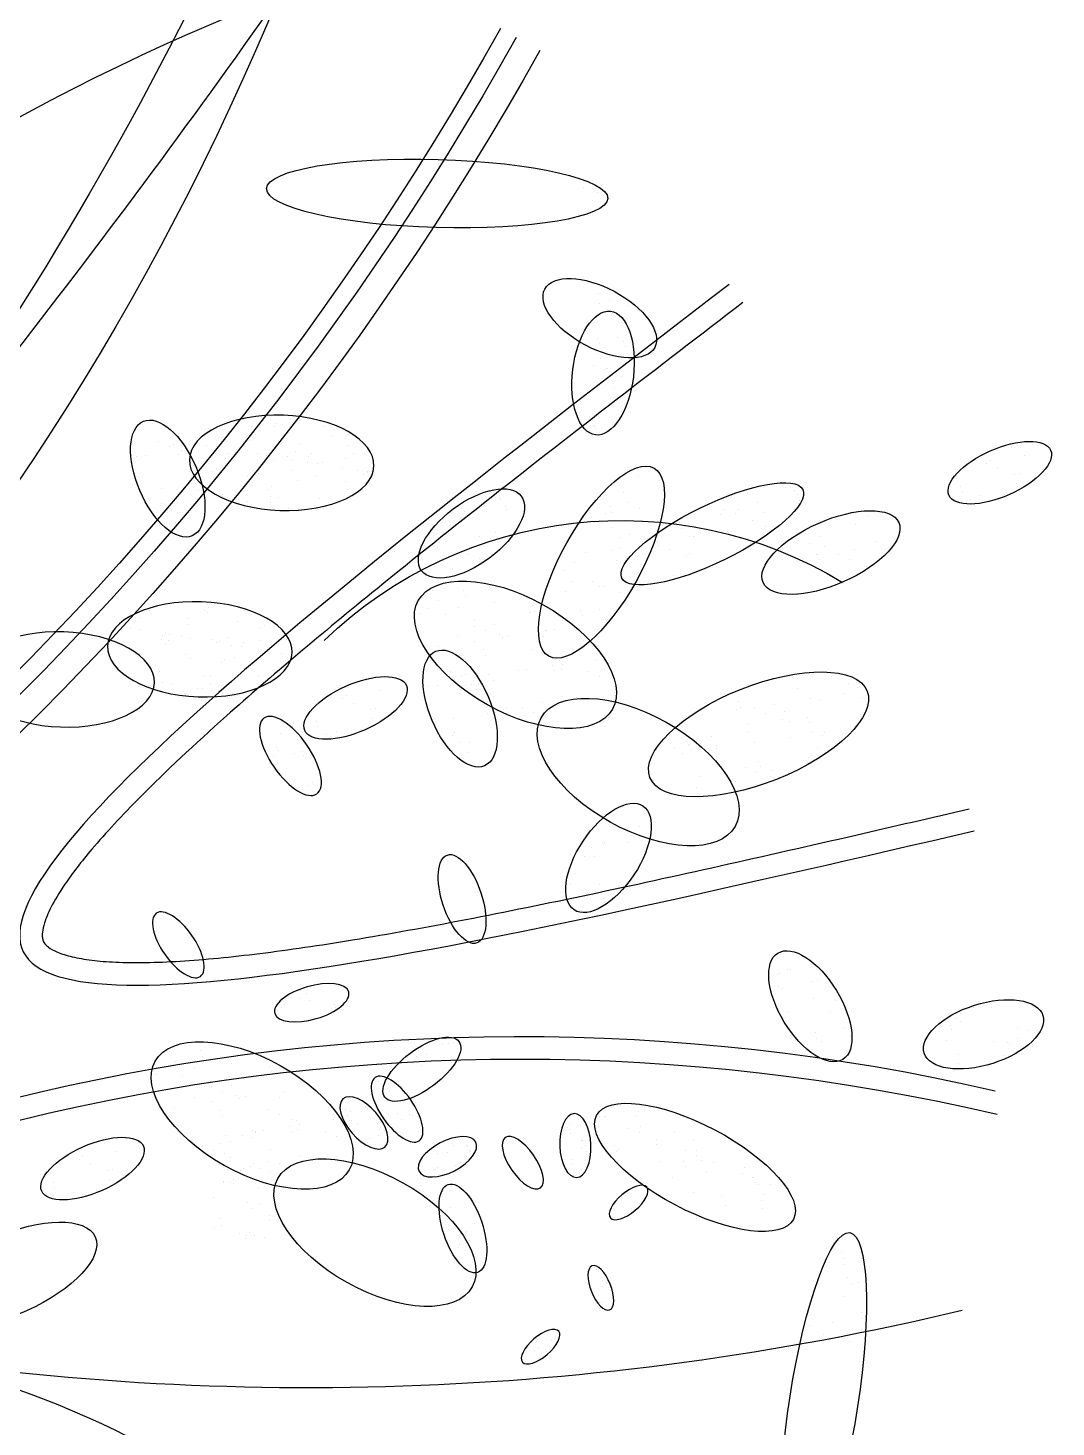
# Model space of a CAD drawing. Extents: x 185064 to 343242, y -369192 to -264966.
# Drawn here: x 205486 to 206184, y -350359 to -349409 of the extents above; entities that cross this region are included whole.
import ezdxf

# ---------------------------------------------------------------- set-up
doc = ezdxf.new("R2010")
doc.units = 0
doc.layers.add('WALL', color=9, linetype='Continuous')

# ---------------------------------------------------------------- blocks, each defined once
blk = doc.blocks.new('花6')
at = {"layer": 'WALL', "color": 8}
for p, q in [((-155.24, 114.44), (-155.24, 114.44)), ((-153.9, 114.91), (-153.9, 114.91)), ((-156.08, 113.88), (-156.08, 113.88)), ((-154.82, 113.6), (-154.82, 113.6)), ((-156.39, 103.98), (-156.39, 103.98)), ((-155.46, 103.68), (-155.46, 103.68)), ((-155.4, 104.64), (-155.4, 104.64)), ((-159.23, 103.12), (-159.23, 103.12)), ((-158.17, 103.54), (-158.17, 103.54)), ((-157.29, 102.62), (-157.29, 102.62)), ((-156.9, 103.02), (-156.9, 103.02)), ((-156.89, 102.85), (-156.89, 102.85)), ((-160.69, 101), (-160.69, 101)), ((-157.81, 100.06), (-157.81, 100.06)), ((-157.2, 100.49), (-157.2, 100.49)), ((-155.46, 99.88), (-155.46, 99.88)), ((-155.29, 100.39), (-155.29, 100.39)), ((-158.76, 99.58), (-158.76, 99.58)), ((-157.99, 99.54), (-157.99, 99.54)), ((-155.6, 98.42), (-155.6, 98.42)), ((-155.37, 98.9), (-155.37, 98.9)), ((-156.27, 97.44), (-156.27, 97.44)), ((-156.11, 97.46), (-156.11, 97.46)), ((-155.92, 97.34), (-155.92, 97.34)), ((-154.86, 97.76), (-154.86, 97.76)), ((-157.57, 96.68), (-157.57, 96.68)), ((-156.94, 95.68), (-156.94, 95.68)), ((-157.19, 94.65), (-157.19, 94.65)), ((-157.97, 94.01), (-157.97, 94.01)), ((-157.36, 94.14), (-157.36, 94.14)), ((-155.05, 91.67), (-155.05, 91.67)), ((-155.02, 91.96), (-155.02, 91.96)), ((-154.99, 91.85), (-154.99, 91.85)), ((-154.47, 92.81), (-154.47, 92.81)), ((-153.99, 92.1), (-153.99, 92.1)), ((-129.85, 91.64), (-129.85, 91.64)), ((-129.05, 91.9), (-129.05, 91.9)), ((-124.32, 92.13), (-124.32, 92.13)), ((-124.23, 91.85), (-124.23, 91.85)), ((-129.63, 90.91), (-129.63, 90.91)), ((-122.4, 91.11), (-122.4, 91.11)), ((-122.06, 90.81), (-122.06, 90.81)), ((-121.82, 90.53), (-121.82, 90.53)), ((-117.1, 90.76), (-117.1, 90.76)), ((-112.99, 90.4), (-112.99, 90.4)), ((-196.33, 89.1), (-196.33, 89.1)), ((-195.1, 89.84), (-195.1, 89.84)), ((-131.81, 89.27), (-131.81, 89.27)), ((-131.31, 90.03), (-131.31, 90.03)), ((-127.77, 89.33), (-127.77, 89.33)), ((-127.43, 89.03), (-127.43, 89.03)), ((-126.69, 90.17), (-126.69, 90.17)), ((-126.19, 89.49), (-126.19, 89.49)), ((-125.41, 89.03), (-125.41, 89.03)), ((-123.46, 89.1), (-123.46, 89.1)), ((-122.52, 89.26), (-122.52, 89.26)), ((-121.06, 89.5), (-121.06, 89.5)), ((-120.57, 89.7), (-120.57, 89.7)), ((-120.44, 89.43), (-120.44, 89.43)), ((-119.79, 89.25), (-119.79, 89.25)), ((-118.62, 89.92), (-118.62, 89.92)), ((-117.69, 90.07), (-117.69, 90.07)), ((-115.7, 89.31), (-115.7, 89.31)), ((-115.24, 89.61), (-115.24, 89.61)), ((-114.99, 89.18), (-114.99, 89.18)), ((-114.47, 90.13), (-114.47, 90.13)), ((-114.05, 89.97), (-114.05, 89.97)), ((-111.74, 89.1), (-111.74, 89.1)), ((-110.93, 89.02), (-110.93, 89.02)), ((-193.78, 87.92), (-193.78, 87.92)), ((-193.06, 88.62), (-193.06, 88.62)), ((-192.72, 88.35), (-192.72, 88.35)), ((-133.67, 88.07), (-133.67, 88.07)), ((-133.14, 87.54), (-133.14, 87.54)), ((-132.19, 87.62), (-132.19, 87.62)), ((-131.03, 88.82), (-131.03, 88.82)), ((-130.73, 87.87), (-130.73, 87.87)), ((-128.8, 88.42), (-128.8, 88.42)), ((-128.29, 88.28), (-128.29, 88.28)), ((-127.36, 88.44), (-127.36, 88.44)), ((-125.9, 88.69), (-125.9, 88.69)), ((-125.81, 87.65), (-125.81, 87.65)), ((-124.08, 88.65), (-124.08, 88.65)), ((-119.46, 88.8), (-119.46, 88.8)), ((-118.58, 87.85), (-118.58, 87.85)), ((-118.24, 87.56), (-118.24, 87.56)), ((-116.98, 87.6), (-116.98, 87.6)), ((-116.59, 87.59), (-116.59, 87.59)), ((-116.42, 88.1), (-116.42, 88.1)), ((-195.9, 87.4), (-195.9, 87.4)), ((-195.61, 86.4), (-195.61, 86.4)), ((-195.44, 87.26), (-195.44, 87.26)), ((-190.19, 86.14), (-190.19, 86.14)), ((-161.23, 86.73), (-161.23, 86.73)), ((-159.25, 87.2), (-159.25, 87.2)), ((-157.97, 87.19), (-157.97, 87.19)), ((-133.13, 87.47), (-133.13, 87.47)), ((-132.8, 87.25), (-132.8, 87.25)), ((-131.07, 86.55), (-131.07, 86.55)), ((-128.23, 87.17), (-128.23, 87.17)), ((-126.45, 86.7), (-126.45, 86.7)), ((-122.61, 87.39), (-122.61, 87.39)), ((-121.58, 87.05), (-121.58, 87.05)), ((-116.85, 87.28), (-116.85, 87.28)), ((-116.58, 86.36), (-116.58, 86.36)), ((-194.41, 85.38), (-194.41, 85.38)), ((-192.12, 85.2), (-192.12, 85.2)), ((-191.14, 84.9), (-191.14, 84.9)), ((-190.36, 85.62), (-190.36, 85.62)), ((-174.71, 84.81), (-174.71, 84.81)), ((-174.53, 85.32), (-174.53, 85.32)), ((-174.19, 85.76), (-174.19, 85.76)), ((-173.4, 86), (-173.4, 86)), ((-169.74, 85.46), (-169.74, 85.46)), ((-157.74, 85.53), (-157.74, 85.53)), ((-145.97, 84.84), (-145.97, 84.84)), ((-145.84, 85.06), (-145.84, 85.06)), ((-144.78, 84.83), (-144.78, 84.83)), ((-143.72, 85.26), (-143.72, 85.26)), ((-131.18, 85.87), (-131.18, 85.87)), ((-130.19, 84.81), (-130.19, 84.81)), ((-128.56, 84.95), (-128.56, 84.95)), ((-124.57, 85.02), (-124.57, 85.02)), ((-123.95, 86.07), (-123.95, 86.07)), ((-123.84, 85.18), (-123.84, 85.18)), ((-123.61, 85.78), (-123.61, 85.78)), ((-120.7, 84.86), (-120.7, 84.86)), ((-119.23, 85.11), (-119.23, 85.11)), ((-119.22, 85.33), (-119.22, 85.33)), ((-118.94, 85.24), (-118.94, 85.24)), ((-117.4, 85.15), (-117.4, 85.15)), ((-116.84, 85.73), (-116.84, 85.73)), ((-113.31, 85.88), (-113.31, 85.88)), ((-171.21, 83.59), (-171.21, 83.59)), ((-170.69, 84.55), (-170.69, 84.55)), ((-168.87, 83.89), (-168.87, 83.89)), ((-168.56, 83.49), (-168.56, 83.49)), ((-167.5, 83.91), (-167.5, 83.91)), ((-159.31, 83.95), (-159.31, 83.95)), ((-158.25, 84.57), (-158.25, 84.57)), ((-156.69, 83.64), (-156.69, 83.64)), ((-156.52, 84.16), (-156.52, 84.16)), ((-156.04, 83.47), (-156.04, 83.47)), ((-146.49, 83.88), (-146.49, 83.88)), ((-146.44, 84.17), (-146.44, 84.17)), ((-144.57, 84.46), (-144.57, 84.46)), ((-142.57, 84.58), (-142.57, 84.58)), ((-142.43, 83.73), (-142.43, 83.73)), ((-129.41, 84.35), (-129.41, 84.35)), ((-126.47, 83.89), (-126.47, 83.89)), ((-125.53, 84.05), (-125.53, 84.05)), ((-124.07, 84.29), (-124.07, 84.29)), ((-123.79, 84.56), (-123.79, 84.56)), ((-121.98, 84.39), (-121.98, 84.39)), ((-121.63, 84.71), (-121.63, 84.71)), ((-114.83, 83.65), (-114.83, 83.65)), ((-113.86, 83.57), (-113.86, 83.57)), ((-113.35, 84.52), (-113.35, 84.52)), ((-113.18, 84.31), (-113.18, 84.31)), ((-112.12, 84.73), (-112.12, 84.73)), ((-184.17, 82.61), (-184.17, 82.61)), ((-181.34, 83.28), (-181.34, 83.28)), ((-180.1, 82.46), (-180.1, 82.46)), ((-171.47, 82.27), (-171.47, 82.27)), ((-170.22, 82.83), (-170.22, 82.83)), ((-167.15, 83.44), (-167.15, 83.44)), ((-163.65, 82.23), (-163.65, 82.23)), ((-163.33, 82.12), (-163.33, 82.12)), ((-163.16, 82.63), (-163.16, 82.63)), ((-156.72, 82.19), (-156.72, 82.19)), ((-155.66, 82.62), (-155.66, 82.62)), ((-114.66, 82.64), (-114.66, 82.64)), ((-182.15, 80.85), (-182.15, 80.85)), ((-176.61, 81.26), (-176.61, 81.26)), ((-169.79, 81.11), (-169.79, 81.11)), ((-167.81, 81.74), (-167.81, 81.74)), ((-164.54, 81.26), (-164.54, 81.26)), ((-164.17, 81.28), (-164.17, 81.28)), ((-160.11, 81.12), (-160.11, 81.12)), ((-158.38, 81.54), (-158.38, 81.54)), ((-157.5, 81.2), (-157.5, 81.2)), ((-145.66, 81.16), (-145.66, 81.16)), ((-145.49, 81.67), (-145.49, 81.67)), ((-143.91, 81.33), (-143.91, 81.33)), ((-140.64, 80.86), (-140.64, 80.86)), ((-139.45, 81.56), (-139.45, 81.56)), ((-183.47, 80.58), (-183.47, 80.58)), ((-179.97, 80.07), (-179.97, 80.07)), ((-178.47, 79.54), (-178.47, 79.54)), ((-177.13, 80.3), (-177.13, 80.3)), ((-176.43, 79.58), (-176.43, 79.58)), ((-176.31, 79.54), (-176.31, 79.54)), ((-175.7, 80.65), (-175.7, 80.65)), ((-173.06, 80.15), (-173.06, 80.15)), ((-169.97, 80.59), (-169.97, 80.59)), ((-164.13, 79.68), (-164.13, 79.68)), ((-162.21, 80.01), (-162.21, 80.01)), ((-161.15, 80.43), (-161.15, 80.43)), ((-161.05, 80.75), (-161.05, 80.75)), ((-157.39, 80.22), (-157.39, 80.22)), ((-156.61, 79.92), (-156.61, 79.92)), ((-154.12, 79.75), (-154.12, 79.75)), ((-151.95, 79.42), (-151.95, 79.42)), ((-142.85, 79.59), (-142.85, 79.59)), ((-140.08, 80.7), (-140.08, 80.7)), ((-139.83, 80.25), (-139.83, 80.25)), ((-181.19, 78.46), (-181.19, 78.46)), ((-179.53, 79.12), (-179.53, 79.12)), ((-176.6, 79.07), (-176.6, 79.07)), ((-173.04, 79.06), (-173.04, 79.06)), ((-163.86, 79.35), (-163.86, 79.35)), ((-157.13, 78.96), (-157.13, 78.96)), ((-153.06, 78.81), (-153.06, 78.81)), ((-144.85, 79.23), (-144.85, 79.23)), ((-143.91, 79.17), (-143.91, 79.17)), ((-141.3, 78.12), (-141.3, 78.12)), ((-162.62, 77.54), (-162.62, 77.54)), ((-159.12, 77.03), (-159.12, 77.03)), ((-154.79, 76.95), (-154.79, 76.95)), ((-152.76, 76.99), (-152.76, 76.99)), ((-152.02, 78.06), (-152.02, 78.06)), ((-140.75, 77.46), (-140.75, 77.46)), ((-177.41, 76.63), (-177.41, 76.63)), ((-174.39, 75.81), (-174.39, 75.81)), ((-172.12, 76.07), (-172.12, 76.07)), ((-157.51, 75.87), (-157.51, 75.87)), ((-155.85, 76.53), (-155.85, 76.53)), ((-155.46, 76.5), (-155.46, 76.5)), ((-152.19, 76.02), (-152.19, 76.02)), ((-148.62, 75.43), (-148.62, 75.43)), ((-142.59, 75.63), (-142.59, 75.63)), ((-142.42, 76.15), (-142.42, 76.15)), ((-139.42, 76.09), (-139.42, 76.09)), ((-155.49, 74.31), (-155.49, 74.31)), ((-153.68, 74.2), (-153.68, 74.2)), ((-149.22, 74.11), (-149.22, 74.11)), ((-149.05, 74.62), (-149.05, 74.62)), ((-145.35, 74.95), (-145.35, 74.95)), ((-141.85, 74.44), (-141.85, 74.44)), ((-139.93, 75.13), (-139.93, 75.13)), ((-139.02, 74.42), (-139.02, 74.42)), ((-137.95, 74.85), (-137.95, 74.85)), ((-118.5, 74.9), (-118.5, 74.9)), ((-117.85, 74.52), (-117.85, 74.52)), ((-117.5, 74.23), (-117.5, 74.23)), ((-112.12, 74.2), (-112.12, 74.2)), ((-156, 73.35), (-156, 73.35)), ((-153.85, 73.68), (-153.85, 73.68)), ((-153.54, 72.77), (-153.54, 72.77)), ((-151.94, 73.2), (-151.94, 73.2)), ((-148.83, 74), (-148.83, 74)), ((-145.34, 72.8), (-145.34, 72.8)), ((-143.39, 73.2), (-143.39, 73.2)), ((-140.67, 73.77), (-140.67, 73.77)), ((-138.2, 73.91), (-138.2, 73.91)), ((-123.22, 72.74), (-123.22, 72.74)), ((-120.62, 73.15), (-120.62, 73.15)), ((-117.74, 73.98), (-117.74, 73.98)), ((-115.89, 73.39), (-115.89, 73.39)), ((-115.88, 72.84), (-115.88, 72.84)), ((-111.27, 73.53), (-111.27, 73.53)), ((-151.16, 72.39), (-151.16, 72.39)), ((-150.35, 72.24), (-150.35, 72.24)), ((-150.27, 72.3), (-150.27, 72.3)), ((-150.03, 71.67), (-150.03, 71.67)), ((-146.7, 71.7), (-146.7, 71.7)), ((-146.16, 71.58), (-146.16, 71.58)), ((-145.85, 71.84), (-145.85, 71.84)), ((-144.5, 72.24), (-144.5, 72.24)), ((-143.44, 72.66), (-143.44, 72.66)), ((-141.79, 71.69), (-141.79, 71.69)), ((-125.32, 71.4), (-125.32, 71.4)), ((-122.87, 72.44), (-122.87, 72.44)), ((-119.7, 71.62), (-119.7, 71.62)), ((-118.26, 71.43), (-118.26, 71.43)), ((-116.15, 71.52), (-116.15, 71.52)), ((-115.21, 71.68), (-115.21, 71.68)), ((-114.08, 71.83), (-114.08, 71.83)), ((-113.75, 71.93), (-113.75, 71.93)), ((-113.39, 71.78), (-113.39, 71.78)), ((-113.3, 71.38), (-113.3, 71.38)), ((-111.31, 72.34), (-111.31, 72.34)), ((-110.38, 72.5), (-110.38, 72.5)), ((-108.67, 72.01), (-108.67, 72.01)), ((-154.75, 70.71), (-154.75, 70.71)), ((-153.92, 71.29), (-153.92, 71.29)), ((-149.99, 70.06), (-149.99, 70.06)), ((-148.92, 70.48), (-148.92, 70.48)), ((-144.31, 70.41), (-144.31, 70.41)), ((-143.43, 71.23), (-143.43, 71.23)), ((-139.93, 70.72), (-139.93, 70.72)), ((-124.89, 70.05), (-124.89, 70.05)), ((-124.54, 70.95), (-124.54, 70.95)), ((-123.43, 70.29), (-123.43, 70.29)), ((-122.88, 71.28), (-122.88, 71.28)), ((-121.25, 71.06), (-121.25, 71.06)), ((-120.99, 70.71), (-120.99, 70.71)), ((-120.05, 70.86), (-120.05, 70.86)), ((-118.92, 71.16), (-118.92, 71.16)), ((-118.59, 71.11), (-118.59, 71.11)), ((-114.02, 71.26), (-114.02, 71.26)), ((-113.68, 70.97), (-113.68, 70.97)), ((-111.03, 70.06), (-111.03, 70.06)), ((-155.2, 69.5), (-155.2, 69.5)), ((-151.93, 69.02), (-151.93, 69.02)), ((-151.64, 69.4), (-151.64, 69.4)), ((-151.25, 69.5), (-151.25, 69.5)), ((-150.95, 68.88), (-150.95, 68.88)), ((-144.48, 69.89), (-144.48, 69.89)), ((-125.82, 69.89), (-125.82, 69.89)), ((-125.25, 69.33), (-125.25, 69.33)), ((-121.74, 69.3), (-121.74, 69.3)), ((-120.38, 69.68), (-120.38, 69.68)), ((-119.39, 69.48), (-119.39, 69.48)), ((-119.05, 69.19), (-119.05, 69.19)), ((-116.11, 69.52), (-116.11, 69.52)), ((-115.65, 69.91), (-115.65, 69.91)), ((-112.06, 69.59), (-112.06, 69.59)), ((-177.79, 67.8), (-177.79, 67.8)), ((-176.73, 68.22), (-176.73, 68.22)), ((-155.47, 67.87), (-155.47, 67.87)), ((-154.41, 68.3), (-154.41, 68.3)), ((-151.77, 68.55), (-151.77, 68.55)), ((-151.12, 68.37), (-151.12, 68.37)), ((-148.43, 68.51), (-148.43, 68.51)), ((-147.71, 68.39), (-147.71, 68.39)), ((-145.29, 67.46), (-145.29, 67.46)), ((-144.77, 67.98), (-144.77, 67.98)), ((-143.37, 67.48), (-143.37, 67.48)), ((-142.6, 68.01), (-142.6, 68.01)), ((-142.17, 67.85), (-142.17, 67.85)), ((-141.5, 67.5), (-141.5, 67.5)), ((-141.11, 68.27), (-141.11, 68.27)), ((-122.64, 67.81), (-122.64, 67.81)), ((-118.02, 67.95), (-118.02, 67.95)), ((-117.43, 67.81), (-117.43, 67.81)), ((-113.15, 68.31), (-113.15, 68.31)), ((-180.28, 66.74), (-180.28, 66.74)), ((-179.45, 67.14), (-179.45, 67.14)), ((-179.04, 66.16), (-179.04, 66.16)), ((-174.56, 66.68), (-174.56, 66.68)), ((-156.93, 66.31), (-156.93, 66.31)), ((-144.73, 66.23), (-144.73, 66.23)), ((-144.55, 65.98), (-144.55, 65.98)), ((-144.21, 67.19), (-144.21, 67.19)), ((-143.83, 67.19), (-143.83, 67.19)), ((-143.63, 66.58), (-143.63, 66.58)), ((-143.12, 67.05), (-143.12, 67.05)), ((-142.57, 67), (-142.57, 67)), ((-139.87, 66.97), (-139.87, 66.97)), ((-139.05, 66.9), (-139.05, 66.9)), ((-134.35, 66.46), (-134.35, 66.46)), ((-133.11, 67.2), (-133.11, 67.2)), ((-131.08, 65.98), (-131.08, 65.98)), ((-120.14, 66.2), (-120.14, 66.2)), ((-119.16, 66.31), (-119.16, 66.31)), ((-118.22, 66.47), (-118.22, 66.47)), ((-118.08, 67.15), (-118.08, 67.15)), ((-117.3, 66.69), (-117.3, 66.69)), ((-116.76, 66.72), (-116.76, 66.72)), ((-115.57, 66.23), (-115.57, 66.23)), ((-115.41, 66.44), (-115.41, 66.44)), ((-114.32, 67.13), (-114.32, 67.13)), ((-113.39, 67.29), (-113.39, 67.29)), ((-181.2, 65.15), (-181.2, 65.15)), ((-180.79, 65.79), (-180.79, 65.79)), ((-176.73, 65.63), (-176.73, 65.63)), ((-175.77, 65.68), (-175.77, 65.68)), ((-172.27, 65.17), (-172.27, 65.17)), ((-170.38, 64.74), (-170.38, 64.74)), ((-169.02, 64.9), (-169.02, 64.9)), ((-168.85, 65.41), (-168.85, 65.41)), ((-168.61, 64.64), (-168.61, 64.64)), ((-167.61, 65.84), (-167.61, 65.84)), ((-153.27, 65.77), (-153.27, 65.77)), ((-151.93, 65.93), (-151.93, 65.93)), ((-150, 65.3), (-150, 65.3)), ((-148.06, 64.82), (-148.06, 64.82)), ((-146.5, 64.79), (-146.5, 64.79)), ((-146.21, 64.67), (-146.21, 64.67)), ((-145.29, 65.92), (-145.29, 65.92)), ((-144.72, 65.46), (-144.72, 65.46)), ((-133.91, 64.76), (-133.91, 64.76)), ((-133.45, 64.62), (-133.45, 64.62)), ((-131.79, 65.28), (-131.79, 65.28)), ((-130.73, 65.71), (-130.73, 65.71)), ((-175.66, 63.37), (-175.66, 63.37)), ((-175.49, 63.89), (-175.49, 63.89)), ((-173.75, 63.47), (-173.75, 63.47)), ((-173.24, 64.43), (-173.24, 64.43)), ((-173.1, 63.66), (-173.1, 63.66)), ((-171.44, 64.32), (-171.44, 64.32)), ((-169.69, 63.32), (-169.69, 63.32)), ((-165.34, 64.16), (-165.34, 64.16)), ((-149.12, 64.4), (-149.12, 64.4)), ((-144.97, 63.6), (-144.97, 63.6)), ((-144.71, 64.23), (-144.71, 64.23)), ((-141.44, 63.76), (-141.44, 63.76)), ((-133.62, 63.76), (-133.62, 63.76)), ((-128.2, 63.5), (-128.2, 63.5)), ((-177.11, 62.44), (-177.11, 62.44)), ((-176.92, 62.14), (-176.92, 62.14)), ((-175.86, 62.56), (-175.86, 62.56)), ((-173.84, 61.96), (-173.84, 61.96)), ((-169.82, 62.46), (-169.82, 62.46)), ((-166.2, 62.11), (-166.2, 62.11)), ((-145.52, 63.03), (-145.52, 63.03)), ((-141.48, 62.4), (-141.48, 62.4)), ((-141.31, 62.19), (-141.31, 62.19)), ((-140.24, 62.61), (-140.24, 62.61)), ((-132.42, 62.74), (-132.42, 62.74)), ((-130.13, 62.56), (-130.13, 62.56)), ((-129.15, 62.26), (-129.15, 62.26)), ((-128.37, 62.99), (-128.37, 62.99)), ((-125.96, 62.37), (-125.96, 62.37)), ((-124.76, 62.38), (-124.76, 62.38)), ((-178.58, 61.48), (-178.58, 61.48)), ((-176.46, 60.94), (-176.46, 60.94)), ((-170.35, 61.45), (-170.35, 61.45)), ((-166.71, 61.15), (-166.71, 61.15)), ((-166.69, 60.92), (-166.69, 60.92)), ((-165.09, 60.84), (-165.09, 60.84)), ((-164.28, 60.68), (-164.28, 60.68)), ((-164.11, 61.2), (-164.11, 61.2)), ((-164.03, 61.26), (-164.03, 61.26)), ((-162.65, 61), (-162.65, 61)), ((-142.96, 61.53), (-142.96, 61.53)), ((-141.99, 61.44), (-141.99, 61.44)), ((-126.88, 60.63), (-126.88, 60.63)), ((-124.61, 60.69), (-124.61, 60.69)), ((-124.34, 60.99), (-124.34, 60.99)), ((-175.61, 60.02), (-175.61, 60.02)), ((-170.75, 59.67), (-170.75, 59.67)), ((-166.74, 60.18), (-166.74, 60.18)), ((-163.42, 60.44), (-163.42, 60.44)), ((-142.79, 60.51), (-142.79, 60.51)), ((-127, 60.28), (-127, 60.28)), ((-126.07, 60.44), (-126.07, 60.44)), ((-124.11, 60.15), (-124.11, 60.15)), ((-172.23, 58), (-172.23, 58)), ((-172.11, 58.82), (-172.11, 58.82)), ((-171.92, 58.23), (-171.92, 58.23)), ((-170.92, 59.16), (-170.92, 59.16)), ((-170.57, 58.66), (-170.57, 58.66)), ((-169.51, 59.08), (-169.51, 59.08)), ((-165.09, 58.24), (-165.09, 58.24)), ((-124.52, 58.9), (-124.52, 58.9)), ((-168.57, 57.71), (-168.57, 57.71)), ((-168.42, 57.73), (-168.42, 57.73)), ((-164.76, 57.19), (-164.76, 57.19)), ((-127.85, 57.62), (-127.85, 57.62)), ((-127.51, 57.33), (-127.51, 57.33)), ((-126.64, 57.15), (-126.64, 57.15)), ((-126.07, 57.79), (-126.07, 57.79)), ((-165.07, 56.5), (-165.07, 56.5)), ((-158.12, 55.43), (-158.12, 55.43)), ((-155.88, 54.17), (-155.88, 54.17)), ((-159.35, 53.37), (-159.35, 53.37)), ((-159.31, 52.6), (-159.31, 52.6)), ((-155.35, 53.16), (-155.35, 53.16)), ((-158.78, 52.48), (-158.78, 52.48)), ((-158.3, 51.9), (-158.3, 51.9)), ((-155.92, 51.83), (-155.92, 51.83)), ((-155.74, 51.85), (-155.74, 51.85)), ((-154.74, 51.43), (-154.74, 51.43)), ((-154.95, 50.48), (-154.95, 50.48)), ((-153.99, 50.51), (-153.99, 50.51)), ((-153.18, 48.92), (-153.18, 48.92)), ((-155.51, 47.8), (-155.51, 47.8)), ((-155.12, 47.18), (-155.12, 47.18)), ((-152.66, 47.91), (-152.66, 47.91)), ((-153.77, 45.36), (-153.77, 45.36)), ((-173.81, 39.66), (-173.81, 39.66)), ((-173.51, 39.63), (-173.51, 39.63)), ((-172.8, 39.23), (-172.8, 39.23)), ((-172.57, 39.12), (-172.57, 39.12)), ((-176.44, 38.57), (-176.44, 38.57)), ((-175.91, 38.45), (-175.91, 38.45)), ((-173.04, 37.8), (-173.04, 37.8)), ((-172.69, 38.05), (-172.69, 38.05)), ((-127.7, 37.91), (-127.7, 37.91)), ((-194.47, 36.7), (-194.47, 36.7)), ((-178.28, 37.58), (-178.28, 37.58)), ((-178.25, 36.64), (-178.25, 36.64)), ((-176.09, 36.85), (-176.09, 36.85)), ((-172.17, 37.03), (-172.17, 37.03)), ((-127.54, 36.68), (-127.54, 36.68)), ((-127.24, 37.38), (-127.24, 37.38)), ((-126.7, 37.58), (-126.7, 37.58)), ((-126.61, 36.83), (-126.61, 36.83)), ((-193.84, 36.21), (-193.84, 36.21)), ((-193.19, 36.01), (-193.19, 36.01)), ((-191.97, 36.13), (-191.97, 36.13)), ((-191.44, 36.01), (-191.44, 36.01)), ((-190.17, 35.41), (-190.17, 35.41)), ((-177.72, 35.63), (-177.72, 35.63)), ((-173.57, 35.6), (-173.57, 35.6)), ((-172.73, 35.82), (-172.73, 35.82)), ((-130.07, 35.95), (-130.07, 35.95)), ((-129.98, 36.26), (-129.98, 36.26)), ((-125.2, 36.31), (-125.2, 36.31)), ((-124.84, 36), (-124.84, 36)), ((-124.5, 35.7), (-124.5, 35.7)), ((-196.71, 33.74), (-196.71, 33.74)), ((-195.72, 34.01), (-195.72, 34.01)), ((-190.24, 34.69), (-190.24, 34.69)), ((-189.83, 34.98), (-189.83, 34.98)), ((-189.35, 33.83), (-189.35, 33.83)), ((-189.23, 34.27), (-189.23, 34.27)), ((-179.05, 33.94), (-179.05, 33.94)), ((-195.71, 33.03), (-195.71, 33.03)), ((-194.9, 32.42), (-194.9, 32.42)), ((-194.71, 32.61), (-194.71, 32.61)), ((-193.35, 32.71), (-193.35, 32.71)), ((-188.83, 32.81), (-188.83, 32.81)), ((-179.65, 33.33), (-179.65, 33.33)), ((-176.79, 32.68), (-176.79, 32.68)), ((-176.36, 32.98), (-176.36, 32.98)), ((-176.25, 33.55), (-176.25, 33.55)), ((-175.44, 32.43), (-175.44, 32.43)), ((-141.45, 32.67), (-141.45, 32.67)), ((-140.92, 32.55), (-140.92, 32.55)), ((-140.36, 32.43), (-140.36, 32.43)), ((-194.38, 31.41), (-194.38, 31.41)), ((-190, 31.45), (-190, 31.45)), ((-138.84, 31.45), (-138.84, 31.45)), ((-138.05, 31.9), (-138.05, 31.9)), ((-137.85, 31.23), (-137.85, 31.23)), ((-137.01, 31.17), (-137.01, 31.17)), ((-123.3, 31.11), (-123.3, 31.11)), ((-117.27, 31.32), (-117.27, 31.32)), ((-117.1, 31.83), (-117.1, 31.83)), ((-114.1, 31.78), (-114.1, 31.78)), ((-190, 30.63), (-190, 30.63)), ((-138.31, 30.43), (-138.31, 30.43)), ((-123.91, 29.79), (-123.91, 29.79)), ((-123.73, 30.31), (-123.73, 30.31)), ((-123.51, 29.69), (-123.51, 29.69)), ((-120.03, 30.63), (-120.03, 30.63)), ((-116.54, 30.13), (-116.54, 30.13)), ((-114.62, 30.82), (-114.62, 30.82)), ((-113.7, 30.11), (-113.7, 30.11)), ((-112.64, 30.53), (-112.64, 30.53)), ((-134.2, 28.86), (-134.2, 28.86)), ((-120.02, 28.48), (-120.02, 28.48)), ((-118.12, 28.35), (-118.12, 28.35)), ((-118.07, 28.88), (-118.07, 28.88)), ((-115.35, 29.45), (-115.35, 29.45)), ((-112.88, 29.59), (-112.88, 29.59)), ((-137.19, 27.48), (-137.19, 27.48)), ((-136.95, 27.79), (-136.95, 27.79)), ((-136.78, 27.1), (-136.78, 27.1)), ((-135.24, 28.02), (-135.24, 28.02)), ((-125.04, 27.92), (-125.04, 27.92)), ((-124.71, 27.36), (-124.71, 27.36)), ((-121.38, 27.39), (-121.38, 27.39)), ((-120.84, 27.27), (-120.84, 27.27)), ((-120.53, 27.53), (-120.53, 27.53)), ((-119.18, 27.93), (-119.18, 27.93)), ((-116.47, 27.37), (-116.47, 27.37)), ((-159.23, 26.02), (-159.23, 26.02)), ((-137.46, 25.6), (-137.46, 25.6)), ((-137.2, 25.65), (-137.2, 25.65)), ((-136.57, 26.9), (-136.57, 26.9)), ((-136, 25.84), (-136, 25.84)), ((-135.16, 25.72), (-135.16, 25.72)), ((-133.93, 25.77), (-133.93, 25.77)), ((-133.73, 25.96), (-133.73, 25.96)), ((-133.16, 26.23), (-133.16, 26.23)), ((-132.93, 26.49), (-132.93, 26.49)), ((-132.78, 26.88), (-132.78, 26.88)), ((-131.52, 26.03), (-131.52, 26.03)), ((-131.26, 25.6), (-131.26, 25.6)), ((-131.01, 26.18), (-131.01, 26.18)), ((-129.43, 26.39), (-129.43, 26.39)), ((-124.67, 25.74), (-124.67, 25.74)), ((-123.61, 26.16), (-123.61, 26.16)), ((-119.17, 25.58), (-119.17, 25.58)), ((-118.99, 26.09), (-118.99, 26.09)), ((-118.11, 26.91), (-118.11, 26.91)), ((-114.61, 26.4), (-114.61, 26.4)), ((-159.41, 24.59), (-159.41, 24.59)), ((-158.89, 25.55), (-158.89, 25.55)), ((-158.25, 24.39), (-158.25, 24.39)), ((-156, 25.47), (-156, 25.47)), ((-155.96, 25.54), (-155.96, 25.54)), ((-155.49, 25.49), (-155.49, 25.49)), ((-155.34, 24.44), (-155.34, 24.44)), ((-154.35, 24.25), (-154.35, 24.25)), ((-153.7, 25.4), (-153.7, 25.4)), ((-152.62, 24.28), (-152.62, 24.28)), ((-152.61, 24.83), (-152.61, 24.83)), ((-152.42, 24.48), (-152.42, 24.48)), ((-136.42, 25.2), (-136.42, 25.2)), ((-134.43, 24.42), (-134.43, 24.42)), ((-134.36, 24.89), (-134.36, 24.89)), ((-134.33, 25.17), (-134.33, 25.17)), ((-134.26, 24.25), (-134.26, 24.25)), ((-134.1, 24.87), (-134.1, 24.87)), ((-132.21, 24.83), (-132.21, 24.83)), ((-131.59, 25.15), (-131.59, 25.15)), ((-131.45, 25.12), (-131.45, 25.12)), ((-131.41, 24.53), (-131.41, 24.53)), ((-129.88, 25.18), (-129.88, 25.18)), ((-126.61, 24.71), (-126.61, 24.71)), ((-126.45, 24.23), (-126.45, 24.23)), ((-126.32, 25.08), (-126.32, 25.08)), ((-125.93, 25.19), (-125.93, 25.19)), ((-125.63, 24.57), (-125.63, 24.57)), ((-164.46, 23.33), (-164.46, 23.33)), ((-162.64, 23.95), (-162.64, 23.95)), ((-160.97, 23.3), (-160.97, 23.3)), ((-159.31, 23.96), (-159.31, 23.96)), ((-154.31, 23.67), (-154.31, 23.67)), ((-153.79, 23.2), (-153.79, 23.2)), ((-153.7, 23.23), (-153.7, 23.23)), ((-152.68, 23.9), (-152.68, 23.9)), ((-141.18, 22.89), (-141.18, 22.89)), ((-140.11, 22.95), (-140.11, 22.95)), ((-134.22, 23.67), (-134.22, 23.67)), ((-133.34, 23.39), (-133.34, 23.39)), ((-133.12, 23.03), (-133.12, 23.03)), ((-130.15, 23.56), (-130.15, 23.56)), ((-129.09, 23.98), (-129.09, 23.98)), ((-125.8, 24.05), (-125.8, 24.05)), ((-123.11, 24.2), (-123.11, 24.2)), ((-122.39, 24.08), (-122.39, 24.08)), ((-122.37, 23.98), (-122.37, 23.98)), ((-122.12, 24.16), (-122.12, 24.16)), ((-122.06, 23.49), (-122.06, 23.49)), ((-121.13, 23.65), (-121.13, 23.65)), ((-119.97, 23.14), (-119.97, 23.14)), ((-119.45, 23.66), (-119.45, 23.66)), ((-116.18, 23.19), (-116.18, 23.19)), ((-107.79, 22.89), (-107.79, 22.89)), ((-169.27, 22.43), (-169.27, 22.43)), ((-164.81, 22.25), (-164.81, 22.25)), ((-164.8, 21.78), (-164.8, 21.78)), ((-163.74, 22.2), (-163.74, 22.2)), ((-160.96, 22.83), (-160.96, 22.83)), ((-157.3, 22.29), (-157.3, 22.29)), ((-157.09, 22.17), (-157.09, 22.17)), ((-156.92, 22.69), (-156.92, 22.69)), ((-154.2, 22.14), (-154.2, 22.14)), ((-154.12, 22.75), (-154.12, 22.75)), ((-153.77, 22.39), (-153.77, 22.39)), ((-143.02, 22.1), (-143.02, 22.1)), ((-142.95, 22.21), (-142.95, 22.21)), ((-142.75, 22.58), (-142.75, 22.58)), ((-142.68, 21.66), (-142.68, 21.66)), ((-142.62, 22.67), (-142.62, 22.67)), ((-142.47, 21.65), (-142.47, 21.65)), ((-141.38, 22.7), (-141.38, 22.7)), ((-140.87, 22.04), (-140.87, 22.04)), ((-139.88, 22.53), (-139.88, 22.53)), ((-139.83, 21.94), (-139.83, 21.94)), ((-138.81, 21.56), (-138.81, 21.56)), ((-131.61, 21.99), (-131.61, 21.99)), ((-126.61, 21.62), (-126.61, 21.62)), ((-123.76, 22.37), (-123.76, 22.37)), ((-119.97, 21.6), (-119.97, 21.6)), ((-119.41, 21.92), (-119.41, 21.92)), ((-118.89, 22.87), (-118.89, 22.87)), ((-118.31, 22.26), (-118.31, 22.26)), ((-117.25, 22.69), (-117.25, 22.69)), ((-109.03, 22.14), (-109.03, 22.14)), ((-105.76, 21.67), (-105.76, 21.67)), ((-169.46, 20.62), (-169.46, 20.62)), ((-166.46, 21.12), (-166.46, 21.12)), ((-165.32, 21.3), (-165.32, 21.3)), ((-163.73, 20.65), (-163.73, 20.65)), ((-163.56, 21.16), (-163.56, 21.16)), ((-161.26, 21.14), (-161.26, 21.14)), ((-154.13, 21.23), (-154.13, 21.23)), ((-154.09, 20.65), (-154.09, 20.65)), ((-152.82, 20.98), (-152.82, 20.98)), ((-152.81, 21.36), (-152.81, 21.36)), ((-142.64, 21.08), (-142.64, 21.08)), ((-142.07, 20.7), (-142.07, 20.7)), ((-141.65, 20.83), (-141.65, 20.83)), ((-139.92, 20.64), (-139.92, 20.64)), ((-139.73, 20.42), (-139.73, 20.42)), ((-139.46, 20.4), (-139.46, 20.4)), ((-138.38, 21.45), (-138.38, 21.45)), ((-127.95, 21.46), (-127.95, 21.46)), ((-124.68, 20.98), (-124.68, 20.98)), ((-123.55, 21.16), (-123.55, 21.16)), ((-122.74, 20.5), (-122.74, 20.5)), ((-122.14, 20.99), (-122.14, 20.99)), ((-121.88, 20.68), (-121.88, 20.68)), ((-121.19, 20.47), (-121.19, 20.47)), ((-120.89, 20.35), (-120.89, 20.35)), ((-108.59, 20.45), (-108.59, 20.45)), ((-108.13, 20.31), (-108.13, 20.31)), ((-106.47, 20.97), (-106.47, 20.97)), ((-105.41, 21.39), (-105.41, 21.39)), ((-171.94, 18.94), (-171.94, 18.94)), ((-170.72, 18.96), (-170.72, 18.96)), ((-170.36, 19.12), (-170.36, 19.12)), ((-170.28, 19.6), (-170.28, 19.6)), ((-170.19, 19.64), (-170.19, 19.64)), ((-169.22, 20.02), (-169.22, 20.02)), ((-165.8, 20.09), (-165.8, 20.09)), ((-162.53, 19.61), (-162.53, 19.61)), ((-152.93, 19.83), (-152.93, 19.83)), ((-139.98, 19.93), (-139.98, 19.93)), ((-123.99, 18.93), (-123.99, 18.93)), ((-123.8, 20.08), (-123.8, 20.08)), ((-120.75, 19.51), (-120.75, 19.51)), ((-120.28, 19.41), (-120.28, 19.41)), ((-120.24, 19.1), (-120.24, 19.1)), ((-119.94, 19.12), (-119.94, 19.12)), ((-119.3, 19.26), (-119.3, 19.26)), ((-119.27, 19.17), (-119.27, 19.17)), ((-108.31, 19.45), (-108.31, 19.45)), ((-102.88, 19.19), (-102.88, 19.19)), ((-171.24, 18), (-171.24, 18)), ((-167.18, 17.85), (-167.18, 17.85)), ((-164.53, 18.21), (-164.53, 18.21)), ((-141.05, 18.38), (-141.05, 18.38)), ((-124.14, 18.44), (-124.14, 18.44)), ((-122.68, 18.69), (-122.68, 18.69)), ((-118.32, 17.73), (-118.32, 17.73)), ((-107.1, 18.42), (-107.1, 18.42)), ((-104.81, 18.24), (-104.81, 18.24)), ((-103.83, 17.94), (-103.83, 17.94)), ((-103.05, 18.67), (-103.05, 18.67)), ((-171.17, 16.69), (-171.17, 16.69)), ((-171.03, 17.41), (-171.03, 17.41)), ((-167.54, 16.9), (-167.54, 16.9)), ((-163.68, 16.64), (-163.68, 16.64)), ((-141.12, 16.77), (-141.12, 16.77)), ((-122.71, 17.15), (-122.71, 17.15)), ((-121.93, 16.69), (-121.93, 16.69)), ((-121.64, 17.21), (-121.64, 17.21)), ((-143.39, 15.2), (-143.39, 15.2)), ((-123.75, 15.46), (-123.75, 15.46)), ((-123.69, 15.95), (-123.69, 15.95)), ((-119.13, 15.04), (-119.13, 15.04)), ((-119.03, 15.69), (-119.03, 15.69)), ((-142.98, 13.6), (-142.98, 13.6)), ((-142.66, 14.47), (-142.66, 14.47)), ((-141.23, 14.68), (-141.23, 14.68)), ((-140.89, 14.63), (-140.89, 14.63)), ((-123.24, 13.89), (-123.24, 13.89)), ((-122.31, 14.05), (-122.31, 14.05)), ((-121.83, 14.37), (-121.83, 14.37)), ((-121.49, 14.08), (-121.49, 14.08)), ((-121.4, 13.74), (-121.4, 13.74)), ((-120.85, 14.29), (-120.85, 14.29)), ((-118.41, 14.7), (-118.41, 14.7)), ((-178.73, 12.38), (-178.73, 12.38)), ((-141.98, 13.18), (-141.98, 13.18)), ((-141.85, 12.88), (-141.85, 12.88)), ((-179.01, 11.26), (-179.01, 11.26)), ((-178.9, 11.86), (-178.9, 11.86)), ((-177.61, 11.48), (-177.61, 11.48)), ((-155.14, 10.79), (-155.14, 10.79)), ((-154.94, 10.98), (-154.94, 10.98)), ((-180.39, 9.57), (-180.39, 9.57)), ((-179.7, 9.42), (-179.7, 9.42)), ((-179.33, 9.99), (-179.33, 9.99)), ((-156.23, 9.74), (-156.23, 9.74)), ((-155.76, 9.75), (-155.76, 9.75)), ((-155.35, 10.59), (-155.35, 10.59)), ((-178.95, 8.23), (-178.95, 8.23)), ((-156.49, 9.15), (-156.49, 9.15)), ((-156.14, 9.4), (-156.14, 9.4)), ((-155.72, 9.17), (-155.72, 9.17)), ((-155.61, 7.65), (-155.61, 7.65)), ((-155.43, 7.58), (-155.43, 7.58)), ((-180.8, 6.12), (-180.8, 6.12)), ((-180.63, 6.64), (-180.63, 6.64)), ((-177.89, 5.65), (-177.89, 5.65)), ((-175.69, 5.43), (-175.69, 5.43)), ((-180.69, 5.04), (-180.69, 5.04)), ((-178.46, 4.33), (-178.46, 4.33)), ((-177.03, 4.51), (-177.03, 4.51)), ((-151.31, 4.62), (-151.31, 4.62)), ((-179.52, 3.9), (-179.52, 3.9)), ((-174.91, 3.49), (-174.91, 3.49)), ((-150.85, 3.93), (-150.85, 3.93)), ((-150.38, 2.93), (-150.38, 2.93)), ((-150.25, 3.05), (-150.25, 3.05)), ((-149.56, 3.33), (-149.56, 3.33)), ((-149.44, 3.84), (-149.44, 3.84)), ((-149.19, 3.04), (-149.19, 3.04))]:
    blk.add_line(p, q, dxfattribs=at)
for centre, radius, start, end in [((-342.33, -141.82), 375.27, 23.3837, 53.6002), ((180.88, 280.99), 332.12, 202.5363, 224.611), ((112.86, 230.57), 256.6, 198.2036, 240.7096), ((587.77, 634.54), 871.06, 213.89046, 219.66022), ((-207.83, -78.28), 227.34, 33.6045, 72.9275), ((104.19, 269.91), 288.25, 209.1916, 288.4458), ((104.19, 269.91), 286.51, 209.1916, 288.4458), ((104.19, 269.91), 290.86, 209.1916, 288.4458), ((-157.55, 41.74), 41.1, 45.9589, 121.2116), ((-147.85, -169.6), 202.8, 358.1481, 103.0194), ((-147.85, -169.6), 200.63, 358.1481, 103.2165), ((-127.47, 268.58), 269.18, 256.4882, 279.6413), ((-70.66, -83.07), 87.21, 358.3656, 191.7199)]:
    blk.add_arc(centre, radius, start, end, dxfattribs=at)
at = {"layer": 'WALL', "color": 8, "extrusion": (0, 0, -1)}
for centre, major_axis, ratio in [((-139.85, 114.3), (-16.42, -0.47), 0.200035), ((-155.49, 102.3), (5.29, 2.81), 0.489709), ((-155.81, 97.02), (0.72, -5.95), 0.489709), ((-113.92, 86.88), (-2.35, -5.51), 0.489709), ((-193.98, 87.44), (-4.89, 2.17), 0.42873), ((-155.65, 78.84), (-5.06, 9.05), 0.368424), ((-166.32, 81.56), (8.7, -4.26), 0.283409), ((-143.14, 81.6), (-4.8, 3.59), 0.489709), ((-177.73, 79.76), (-6.53, 2.89), 0.42873), ((-147.37, 69.92), (9.34, 5.22), 0.514982), ((-142.05, 64.75), (-2.35, -5.51), 0.489709), ((-170.77, 62.27), (10.45, -4.16), 0.414379), ((-131.99, 64.81), (-4.89, 2.17), 0.42873), ((-159.18, 58.64), (9.34, 5.22), 0.514982), ((-156.33, 50.38), (3.31, -5), 0.489709), ((-142.24, 46.43), (1.41, 4.23), 0.42873), ((-175.75, 36.11), (3.12, 5.12), 0.489709), ((-192.42, 33.41), (-5.71, 1.81), 0.489709), ((-138.37, 30.05), (3.57, -2.68), 0.42873), ((-122.05, 25.6), (9.34, 5.22), 0.514982), ((-164.65, 20.61), (9.47, 5), 0.38159), ((-106.68, 20.49), (-4.89, 2.17), 0.42873), ((-133.86, 14.33), (9.34, 5.22), 0.514982), ((-142.32, 14.74), (1.41, 4.23), 0.42873), ((-98.78, 10.31), (-8.16, 3.62), 0.42873), ((-177.05, -1.9), (2.5, -16.23), 0.200035)]:
    blk.add_ellipse(centre, major_axis=major_axis, ratio=ratio, dxfattribs=at)
at = {"layer": 'WALL', "color": 8}
for centre, major_axis, ratio in [((-124.88, 88.39), (-8.88, -0.32), 0.514982), ((-117.01, 70.45), (-8.88, -0.32), 0.514982), ((-103.76, 67.55), (-8.88, -0.32), 0.514982), ((-125.72, 60.19), (2.54, 3.65), 0.42873), ((-114.94, 42.02), (2.12, 3.04), 0.42873), ((-127.77, 36.45), (-3.56, 1.04), 0.42873), ((-135.99, 26.21), (2.12, 3.04), 0.42873), ((-132.8, 24.89), (2.02, 2.32), 0.489709), ((-153.14, 22.71), (-0.12, -3.07), 0.489709), ((-148.08, 21.06), (1.69, 2.43), 0.42873), ((-140.83, 21.63), (-2.73, 1.41), 0.489709), ((-158.26, 17.23), (-1.75, 1.48), 0.42873), ((-155.59, 9.02), (-0.85, -2.12), 0.42873), ((-149.79, 3.36), (-1.75, 1.48), 0.42873)]:
    blk.add_ellipse(centre, major_axis=major_axis, ratio=ratio, dxfattribs=at)
for points in [[(-107.96, 172.33), (-37.86, 29.32), (3.57, -2.92), (-60.3, 192.83), (-53.62, 194.1)], [(-167.94, 105.56), (-100.02, 41.35), (-191.52, 52.98)]]:
    blk.add_spline(points, degree=3, dxfattribs=at)
blk.add_open_spline([(-169.27, 103.83), (-165.18, 100.68), (-161.08, 97.54), (-148.99, 88.18), (-141.16, 82.06), (-128.76, 71.98), (-123.87, 67.86), (-116.48, 61.29), (-113.71, 58.7), (-109.52, 54.48), (-107.94, 52.78), (-105.6, 50.01), (-104.73, 48.89), (-103.47, 47.04), (-103.02, 46.29), (-102.4, 45.06), (-102.19, 44.56), (-101.95, 43.79), (-101.89, 43.48), (-101.84, 43.03), (-101.84, 42.86), (-101.87, 42.59), (-101.9, 42.48), (-101.96, 42.33), (-101.99, 42.28), (-102.07, 42.16), (-102.12, 42.09), (-102.25, 41.95), (-102.34, 41.88), (-102.65, 41.64), (-102.94, 41.47), (-103.71, 41.15), (-104.18, 41), (-105.28, 40.74), (-105.91, 40.63), (-107.31, 40.46), (-108.08, 40.39), (-110.71, 40.28), (-112.79, 40.31), (-117.45, 40.6), (-120.02, 40.85), (-125.57, 41.54), (-128.55, 41.98), (-138.6, 43.63), (-146.31, 45.14), (-162.67, 48.61), (-171.32, 50.56), (-183.74, 53.41), (-187.38, 54.26), (-191.03, 55.1)], degree=3, knots=[0, 0, 0, 0, 24.363469, 24.363469, 73.090408, 73.090408, 109.396582, 109.396582, 135.454374, 135.454374, 155.047794, 155.047794, 170.095578, 170.095578, 182.053553, 182.053553, 191.799826, 191.799826, 199.708556, 199.708556, 206.316364, 206.316364, 212.924173, 212.924173, 217.686636, 217.686636, 222.449099, 222.449099, 227.211562, 227.211562, 236.417591, 236.417591, 245.62362, 245.62362, 254.829649, 254.829649, 264.035679, 264.035679, 283.740667, 283.740667, 303.445655, 303.445655, 323.150642, 323.150642, 366.21003, 366.21003, 409.269417, 409.269417, 426.99576, 426.99576, 426.99576, 426.99576], dxfattribs=at)

msp = doc.modelspace()

# ---------------------------------------------------------------- block references
at = {"color": 7, "xscale": -7.054387199913617, "yscale": 7.054387199913617, "zscale": 7.054387199999997}
msp.add_blockref('花6', (204776.93, -350327.98), dxfattribs=at)

doc.saveas('drawing.dxf')
